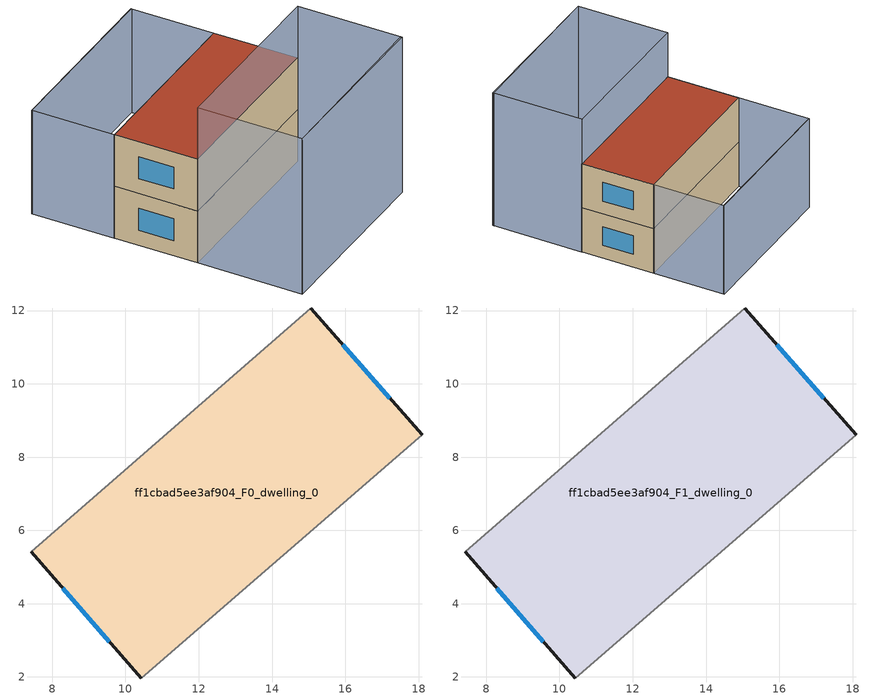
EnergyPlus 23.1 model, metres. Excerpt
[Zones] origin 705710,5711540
ff1cbad5ee3af904_F0_dwelling_0
 floor ground (EU_floor_Construction): 15.05,12.07 18.1,8.61 10.43,1.97 7.43,5.41 z0
 wall outside (EU_wall_Construction): 18.1,8.61 15.05,12.07 / 7.43,5.41 10.43,1.97 z0:3
 wall adiabatic (EU_wall_Construction): 15.05,12.07 7.43,5.41 / 10.43,1.97 18.1,8.61 z0:3
 window (EU_Window_Construction): 17.22,9.61 15.93,11.07 / 8.29,4.42 9.56,2.97 z0.87:2.13
ff1cbad5ee3af904_F1_dwelling_0
 floor to ff1cbad5ee3af904_F0_dwelling_0 (EU_floor_Construction): 15.05,12.07 18.1,8.61 10.43,1.97 7.43,5.41 z3
 wall outside (EU_wall_Construction): 18.1,8.61 15.05,12.07 / 7.43,5.41 10.43,1.97 z3:6
 wall adiabatic (EU_wall_Construction): 15.05,12.07 7.43,5.41 / 10.43,1.97 18.1,8.61 z3:6
 window (EU_Window_Construction): 17.22,9.61 15.93,11.07 / 8.29,4.42 9.56,2.97 z3.87:5.13
 roof outside (EU_roof_Construction): 18.1,8.61 15.05,12.07 7.43,5.41 10.43,1.97 z6
shading: 14.22,-2.36 21.82,4.32 / 18.09,8.62 21.86,4.27 / 21.86,4.27 14.2,-2.38 / 14.2,-2.38 10.43,1.97 / 10.43,1.97 18.09,8.62 z0:9; 12.08,15.47 4.45,8.81 / 15.05,12.07 7.43,5.41 / 7.43,5.41 4.44,8.83 / 4.44,8.83 12.06,15.49 / 12.06,15.49 15.05,12.07 z0:6
[Building]
EU S2 Campaign: North Axis=0; Terrain=City; Solar Distribution=FullExterior
[Site:Location]
London: Latitude=51.5; Longitude=-0.5; Time Zone=0; Elevation=25
[SizingPeriod:WeatherFileDays]
AnnualSizingPeriod: Begin Month=1; Begin Day of Month=1; End Month=12; End Day of Month=31; Day of Week for Start Day=Monday; Use Weather File Daylight Saving Period=No; Use Weather File Rain and Snow Indicators=No
[MATERIAL]
EU_InternalMass_Material: Roughness=MediumRough; Thickness=0.1; Conductivity=1; Density=1800; Specific Heat=900; Thermal Absorptance=0.9; Solar Absorptance=0.7; Visible Absorptance=0.7
[MATERIAL:NOMASS] Roughness=MediumRough; Thermal Absorptance=0.9; Solar Absorptance=0.7; Visible Absorptance=0.7
Name | Thermal Resistance
EU_wall_NoMass | 0.724719
EU_roof_NoMass | 2.98947
EU_floor_NoMass | 2.39157
[WINDOWMATERIAL:SIMPLEGLAZINGSYSTEM]
EU_Window_SimpleGlazing: UFactor=2.63425; Solar Heat Gain Coefficient=0.76; Visible Transmittance=0.76
[CONSTRUCTION]
EU_wall_Construction: EU_wall_NoMass
EU_roof_Construction: EU_roof_NoMass
EU_floor_Construction: EU_floor_NoMass
EU_Window_Construction: EU_Window_SimpleGlazing
EU_InternalMass_Construction: EU_InternalMass_Material
[ZONE] Type=1; Multiplier=1; Ceiling Height=autocalculate; Volume=139.54; Floor Area=autocalculate; Part of Total Floor Area=Yes
ff1cbad5ee3af904_F0_dwelling_0; ff1cbad5ee3af904_F1_dwelling_0
[INTERNALMASS] Construction=EU_InternalMass_Construction; Surface Area=46.5133
Name | Zone or ZoneList
ff1cbad5ee3af904_F0_dwelling_0_EU_InternalMass | ff1cbad5ee3af904_F0_dwelling_0
ff1cbad5ee3af904_F1_dwelling_0_EU_InternalMass | ff1cbad5ee3af904_F1_dwelling_0
[OTHEREQUIPMENT] Fuel Type=Electricity; Design Level Calculation Method=Watts/Area; Power per Zone Floor Area=1; Fraction Latent=0; Fraction Radiant=0; Fraction Lost=0; Carbon Dioxide Generation Rate=0; EndUse Subcategory=EU_Step8_InternalGains
Name | Zone or ZoneList or Space or SpaceList | Schedule
EU_Step8_InternalGain_ff1cbad5ee3af904_F0_dwelling_0_f000 | ff1cbad5ee3af904_F0_dwelling_0 | EU_Step8_GainSchedule_ff1cbad5ee3af904_F0_dwelling_0_f000
EU_Step8_InternalGain_ff1cbad5ee3af904_F1_dwelling_0_f000 | ff1cbad5ee3af904_F1_dwelling_0 | EU_Step8_GainSchedule_ff1cbad5ee3af904_F1_dwelling_0_f000
[ZONEVENTILATION:DESIGNFLOWRATE] Schedule=EU_AlwaysOn; Design Flow Rate Calculation Method=AirChanges/Hour; Air Changes per Hour=0.418135; Ventilation Type=Natural; Fan Pressure Rise=0; Fan Total Efficiency=1; Constant Term Coefficient=1; Temperature Term Coefficient=0; Velocity Term Coefficient=0; Velocity Squared Term Coefficient=0; Minimum Indoor Temperature=-100; Maximum Indoor Temperature=100; Delta Temperature=-100; Minimum Outdoor Temperature=-100; Maximum Outdoor Temperature=100; Maximum Wind Speed=40
Name | Zone or ZoneList or Space or SpaceList
EU_ConstantAir_ff1cbad5ee3af904_F0_dwelling_0 | ff1cbad5ee3af904_F0_dwelling_0
EU_ConstantAir_ff1cbad5ee3af904_F1_dwelling_0 | ff1cbad5ee3af904_F1_dwelling_0
[HVACTEMPLATE:THERMOSTAT] Constant Heating Setpoint=20; Constant Cooling Setpoint=50
EU_HeatOnly_ff1cbad5ee3af904_F0_dwelling_0; EU_HeatOnly_ff1cbad5ee3af904_F1_dwelling_0
[HVACTEMPLATE:ZONE:IDEALLOADSAIRSYSTEM] System Availability Schedule=EU_AlwaysOn; Maximum Heating Supply Air Temperature=50; Minimum Cooling Supply Air Temperature=13; Maximum Heating Supply Air Humidity Ratio=0.0156; Minimum Cooling Supply Air Humidity Ratio=0.0077; Heating Limit=NoLimit; Cooling Limit=NoLimit; Heating Availability Schedule=EU_AlwaysOn; Cooling Availability Schedule=EU_CoolingOff; Dehumidification Control Type=ConstantSensibleHeatRatio; Cooling Sensible Heat Ratio=0.7; Dehumidification Setpoint=60; Humidification Control Type=None; Humidification Setpoint=30; Outdoor Air Method=None; Outdoor Air Flow Rate per Person=0.00944; Outdoor Air Flow Rate per Zone Floor Area=0; Outdoor Air Flow Rate per Zone=0; Demand Controlled Ventilation Type=None; Outdoor Air Economizer Type=NoEconomizer; Heat Recovery Type=None; Sensible Heat Recovery Effectiveness=0.7; Latent Heat Recovery Effectiveness=0.65
Name | Template Thermostat
ff1cbad5ee3af904_F0_dwelling_0 | EU_HeatOnly_ff1cbad5ee3af904_F0_dwelling_0
ff1cbad5ee3af904_F1_dwelling_0 | EU_HeatOnly_ff1cbad5ee3af904_F1_dwelling_0
[SIZING:ZONE] Zone Cooling Design Supply Air Temperature Input Method=SupplyAirTemperature; Zone Cooling Design Supply Air Temperature=13; Zone Heating Design Supply Air Temperature Input Method=SupplyAirTemperature; Zone Heating Design Supply Air Temperature=50; Zone Cooling Design Supply Air Humidity Ratio=0.008; Zone Heating Design Supply Air Humidity Ratio=0.008; Cooling Design Air Flow Method=DesignDay; Cooling Design Air Flow Rate=0; Cooling Minimum Air Flow per Zone Floor Area=0.000762; Cooling Minimum Air Flow=0; Cooling Minimum Air Flow Fraction=0.2; Heating Design Air Flow Method=DesignDay; Heating Design Air Flow Rate=0; Heating Maximum Air Flow per Zone Floor Area=0.002032; Heating Maximum Air Flow=0.141576; Heating Maximum Air Flow Fraction=0.3; Account for Dedicated Outdoor Air System=No; Dedicated Outdoor Air System Control Strategy=NeutralSupplyAir; Dedicated Outdoor Air Low Setpoint Temperature for Design=autosize; Dedicated Outdoor Air High Setpoint Temperature for Design=autosize; Zone Load Sizing Method=Sensible Load Only No Latent Load; Zone Latent Cooling Design Supply Air Humidity Ratio Input Method=HumidityRatioDifference; Zone Cooling Design Supply Air Humidity Ratio Difference=0.005; Zone Latent Heating Design Supply Air Humidity Ratio Input Method=HumidityRatioDifference; Zone Humidification Design Supply Air Humidity Ratio Difference=0.005
ff1cbad5ee3af904_F0_dwelling_0; ff1cbad5ee3af904_F1_dwelling_0
[SCHEDULE:CONSTANT]
Name | Hourly Value
EU_AlwaysOn | 1
EU_CoolingOff | 0
[SCHEDULE:FILE] Column Number=1; Rows to Skip at Top=0; Number of Hours of Data=8760; Column Separator=Comma; Interpolate to Timestep=No; Minutes per Item=60; Adjust Schedule for Daylight Savings=Yes
Name | File
EU_Step8_GainSchedule_ff1cbad5ee3af904_F0_dwelling_0_f000 | ../../schedules/ff1cbad5ee3af904/ff1cbad5ee3af904_F0_dwelling_0_f000_gain.csv
EU_Step8_GainSchedule_ff1cbad5ee3af904_F1_dwelling_0_f000 | ../../schedules/ff1cbad5ee3af904/ff1cbad5ee3af904_F1_dwelling_0_f000_gain.csv
